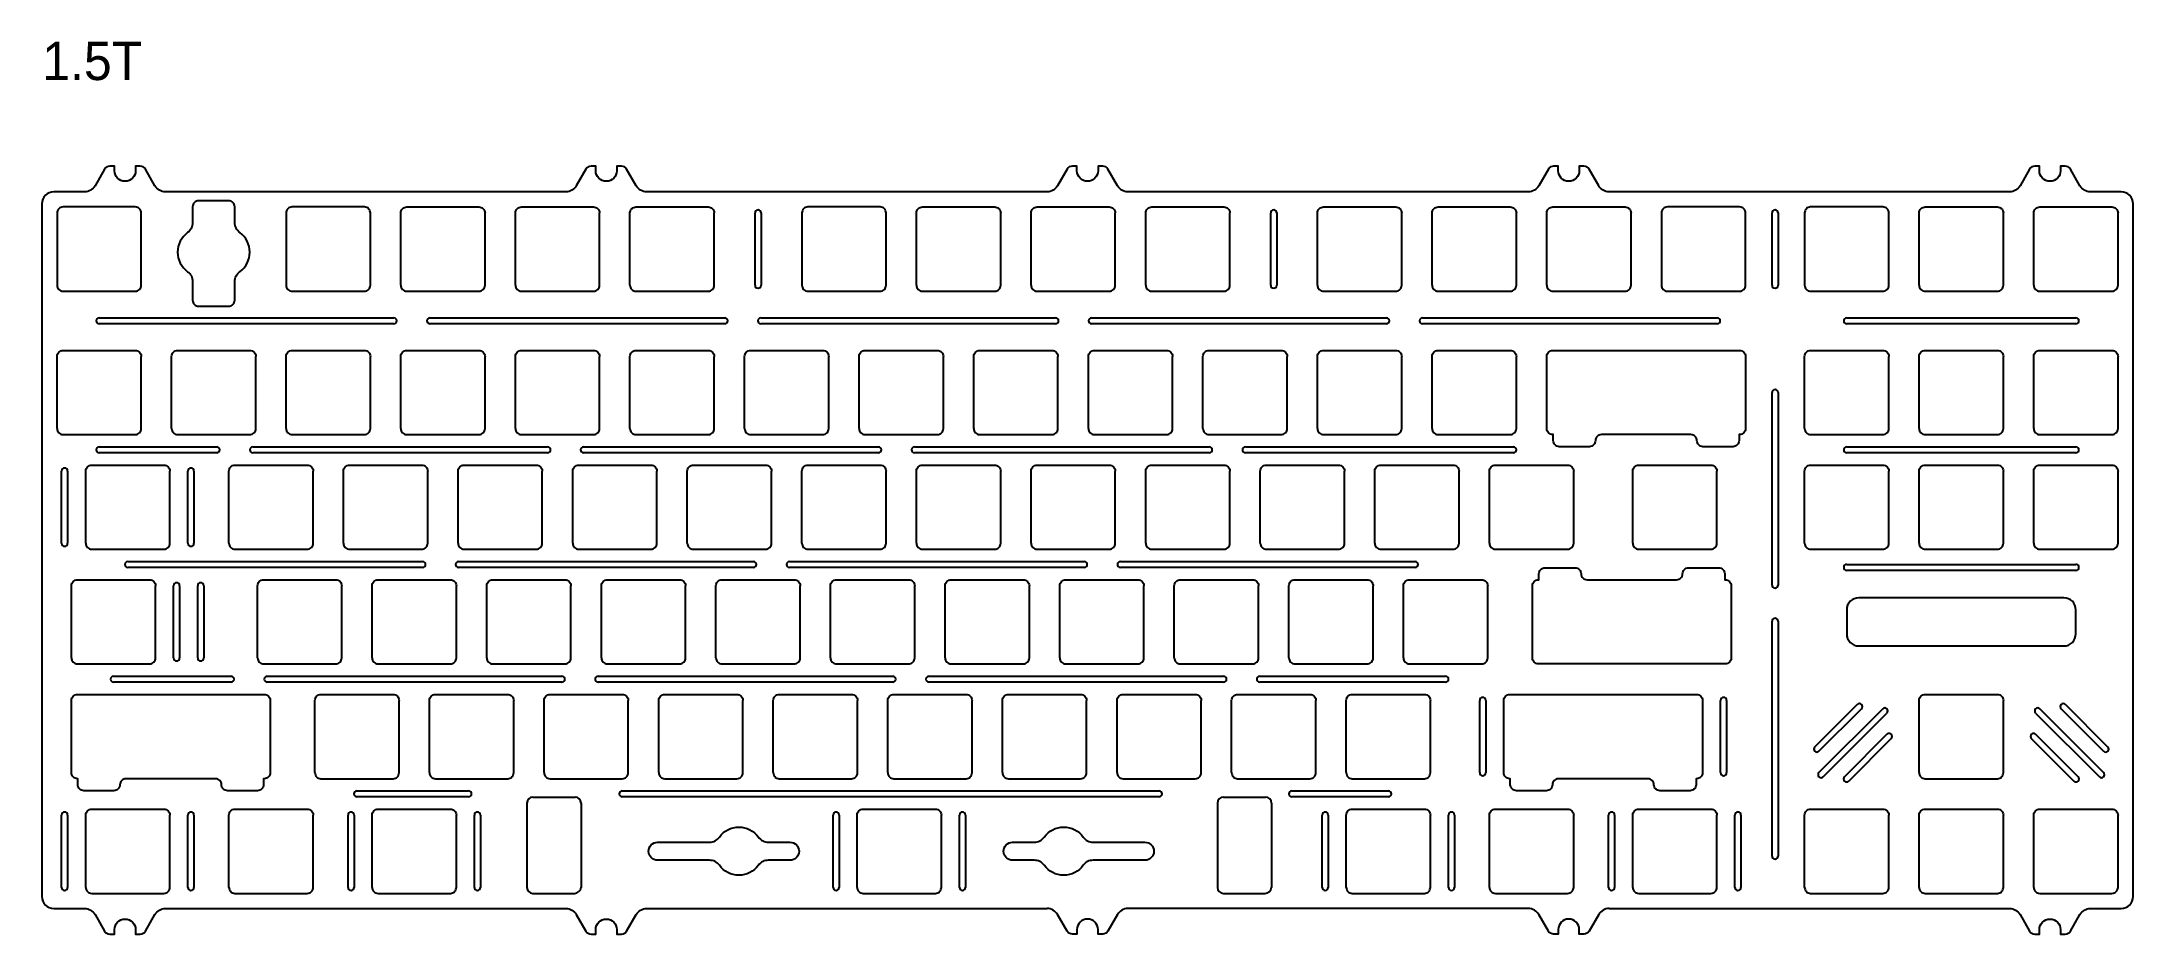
# Model space of a CAD drawing. Header units: millimetres. Extents: x 2797 to 3145, y 1451 to 1600.
import ezdxf

# ---------------------------------------------------------------- set-up
doc = ezdxf.new("R2010")
doc.units = ezdxf.units.MM
doc.layers.add('외형선(ISO)', color=7, linetype='Continuous', lineweight=50)
doc.styles.add('H', font='Dotum.ttf')

msp = doc.modelspace()

# ---------------------------------------------------------------- linework, layer by layer
at = {"color": 254, "linetype": 'Continuous', "true_color": 0xcecce6}
for p, q in [((2915.72, 1559.17), (2915.72, 1571.17)), ((2916.72, 1571.17), (2916.72, 1559.17)), ((3001.45, 1559.17), (3001.45, 1571.17)), ((3002.45, 1571.17), (3002.45, 1559.17)), ((3084.79, 1559.17), (3084.79, 1571.17)), ((3085.79, 1571.17), (3085.79, 1559.17)), ((2806.68, 1553.76), (2855.68, 1553.76)), ((2855.68, 1552.76), (2806.68, 1552.76)), ((2861.68, 1553.76), (2910.68, 1553.76)), ((2910.68, 1552.76), (2861.68, 1552.76)), ((2916.68, 1553.76), (2965.68, 1553.76)), ((2965.68, 1552.76), (2916.68, 1552.76)), ((2971.68, 1553.76), (3020.68, 1553.76)), ((3020.68, 1552.76), (2971.68, 1552.76)), ((3026.68, 1553.76), (3075.68, 1553.76)), ((3075.68, 1552.76), (3026.68, 1552.76)), ((3097.2, 1553.76), (3135.3, 1553.76)), ((3135.3, 1552.76), (3097.2, 1552.76)), ((3084.79, 1509.35), (3084.79, 1541.35)), ((3085.79, 1541.35), (3085.79, 1509.35)), ((2806.68, 1532.33), (2826.23, 1532.33)), ((2826.23, 1531.33), (2806.68, 1531.33)), ((2832.23, 1532.33), (2881.23, 1532.33)), ((2881.23, 1531.33), (2832.23, 1531.33)), ((2887.23, 1532.33), (2936.23, 1532.33)), ((2936.23, 1531.33), (2887.23, 1531.33)), ((2942.23, 1532.33), (2991.23, 1532.33)), ((2991.23, 1531.33), (2942.23, 1531.33)), ((2997.23, 1532.33), (3041.78, 1532.33)), ((3041.78, 1531.33), (2997.23, 1531.33)), ((3097.2, 1532.33), (3135.3, 1532.33)), ((3135.3, 1531.33), (3097.2, 1531.33)), ((2800.45, 1516.3), (2800.45, 1528.3)), ((2801.45, 1528.3), (2801.45, 1516.3)), ((2821.45, 1516.3), (2821.45, 1528.3)), ((2822.45, 1528.3), (2822.45, 1516.3)), ((2811.45, 1513.28), (2860.45, 1513.28)), ((2866.45, 1513.28), (2915.45, 1513.28)), ((2921.45, 1513.28), (2970.45, 1513.28)), ((2976.45, 1513.28), (3025.45, 1513.28)), ((3097.2, 1512.8), (3135.3, 1512.8)), ((2860.45, 1512.28), (2811.45, 1512.28)), ((2819.07, 1497.25), (2819.07, 1509.25)), ((2820.07, 1509.25), (2820.07, 1497.25)), ((2823.07, 1497.25), (2823.07, 1509.25)), ((2824.07, 1509.25), (2824.07, 1497.25)), ((2915.45, 1512.28), (2866.45, 1512.28)), ((2970.45, 1512.28), (2921.45, 1512.28)), ((3025.45, 1512.28), (2976.45, 1512.28)), ((3135.3, 1511.8), (3097.2, 1511.8)), ((3084.79, 1464.35), (3084.79, 1503.35)), ((3085.79, 1503.35), (3085.79, 1464.35)), ((2809.07, 1494.23), (2828.62, 1494.23)), ((2828.62, 1493.23), (2809.07, 1493.23)), ((2834.62, 1494.23), (2883.62, 1494.23)), ((2883.62, 1493.23), (2834.62, 1493.23)), ((2889.62, 1494.23), (2938.62, 1494.23)), ((2938.62, 1493.23), (2889.62, 1493.23)), ((2944.62, 1494.23), (2993.62, 1494.23)), ((2993.62, 1493.23), (2944.62, 1493.23)), ((2999.62, 1494.23), (3030.52, 1494.23)), ((3030.52, 1493.23), (2999.62, 1493.23)), ((3036.19, 1478.2), (3036.19, 1490.2)), ((3037.19, 1490.2), (3037.19, 1478.2)), ((3076.24, 1478.2), (3076.24, 1490.2)), ((3077.24, 1490.2), (3077.24, 1478.2)), ((2849.55, 1475.18), (2868.1, 1475.18)), ((2868.1, 1474.18), (2849.55, 1474.18)), ((2893.65, 1475.18), (2982.9, 1475.18)), ((2982.9, 1474.18), (2893.65, 1474.18)), ((3004.95, 1475.18), (3021, 1475.18)), ((3021, 1474.18), (3004.95, 1474.18)), ((2800.45, 1459.15), (2800.45, 1471.15)), ((2801.45, 1471.15), (2801.45, 1459.15)), ((2821.45, 1459.15), (2821.45, 1471.15)), ((2822.45, 1471.15), (2822.45, 1459.15)), ((2848.07, 1459.15), (2848.07, 1471.15)), ((2849.07, 1471.15), (2849.07, 1459.15)), ((2869.07, 1459.15), (2869.07, 1471.15)), ((2870.07, 1471.15), (2870.07, 1459.15)), ((2928.7, 1459.15), (2928.7, 1471.15)), ((2929.7, 1471.15), (2929.7, 1459.15)), ((2949.7, 1459.15), (2949.7, 1471.15)), ((2950.7, 1471.15), (2950.7, 1459.15)), ((3010, 1459.15), (3010, 1471.15)), ((3011, 1471.15), (3011, 1459.15)), ((3031, 1459.15), (3031, 1471.15)), ((3032, 1471.15), (3032, 1459.15)), ((3057.62, 1459.15), (3057.62, 1471.15)), ((3058.62, 1471.15), (3058.62, 1459.15)), ((3078.62, 1459.15), (3078.62, 1471.15)), ((3079.62, 1471.15), (3079.62, 1459.15))]:
    msp.add_line(p, q, dxfattribs=at)
at = {"color": 254, "true_color": 0xcecce6}
for p, q in [((3098.94, 1489.53), (3091.87, 1482.46)), ((3103.19, 1488.82), (3092.58, 1478.21)), ((3092.58, 1481.75), (3099.65, 1488.82)), ((3093.29, 1477.51), (3103.89, 1488.11)), ((3128.6, 1488.11), (3139.21, 1477.51)), ((3139.91, 1478.21), (3129.31, 1488.82)), ((3132.84, 1488.82), (3139.91, 1481.75)), ((3140.62, 1482.46), (3133.55, 1489.53)), ((3103.89, 1484.58), (3096.82, 1477.51)), ((3135.67, 1477.51), (3128.6, 1484.58)), ((3097.53, 1476.8), (3104.6, 1483.87)), ((3127.89, 1483.87), (3134.96, 1476.8)), ((2878.8, 1474.15), (2885.8, 1474.15)), ((2993.59, 1474.15), (3000.59, 1474.15)), ((2877.8, 1473.15), (2877.8, 1459.15)), ((2886.8, 1473.15), (2886.8, 1459.15)), ((2992.59, 1473.15), (2992.59, 1459.15)), ((3001.59, 1473.15), (3001.59, 1459.15)), ((2878.8, 1458.15), (2885.69, 1458.15)), ((2993.59, 1458.15), (3000.47, 1458.15))]:
    msp.add_line(p, q, dxfattribs=at)
at = {"color": 254, "lineweight": -3, "true_color": 0xcecce6}
for points in [[(3057.7, 1455.63), (3124.28, 1455.63, -0.267949), (3126.01, 1454.63), (3127.6, 1451.88, 0.267949), (3128.47, 1451.38), (3129.24, 1451.38), (3129.24, 1452.13, -1), (3132.74, 1452.13), (3132.74, 1451.38), (3133.52, 1451.38, 0.267949), (3134.38, 1451.88), (3135.97, 1454.63, -0.267949), (3137.7, 1455.63), (3142.82, 1455.63, 0.414214), (3144.82, 1457.63), (3144.82, 1572.69, 0.414214), (3142.82, 1574.69), (3137.7, 1574.69, -0.267949), (3135.97, 1575.69), (3134.38, 1578.45, 0.267949), (3133.52, 1578.95), (3132.74, 1578.95), (3132.74, 1578.19, -1), (3129.24, 1578.19), (3129.24, 1578.95), (3128.47, 1578.95, 0.267949), (3127.6, 1578.45), (3126.01, 1575.69, -0.267949), (3124.28, 1574.69), (3057.7, 1574.69, -0.267949), (3055.97, 1575.69), (3054.38, 1578.45, 0.267949), (3053.52, 1578.95), (3052.74, 1578.95), (3052.74, 1578.19, -1), (3049.24, 1578.19), (3049.24, 1578.95), (3048.47, 1578.95, 0.267949), (3047.6, 1578.45), (3046.01, 1575.69, -0.267949), (3044.28, 1574.69), (2977.7, 1574.69, -0.267949), (2975.97, 1575.69), (2974.38, 1578.45, 0.267949), (2973.52, 1578.95), (2972.74, 1578.95), (2972.74, 1578.19, -1), (2969.24, 1578.19), (2969.24, 1578.95), (2968.47, 1578.95, 0.267949), (2967.6, 1578.45), (2966.01, 1575.69, -0.267949), (2964.28, 1574.69), (2897.7, 1574.69, -0.267949), (2895.97, 1575.69), (2894.38, 1578.45, 0.267949), (2893.52, 1578.95), (2892.74, 1578.95), (2892.74, 1578.19, -1), (2889.24, 1578.19), (2889.24, 1578.95), (2888.47, 1578.95, 0.267949), (2887.6, 1578.45), (2886.01, 1575.69, -0.267949), (2884.28, 1574.69), (2817.7, 1574.69, -0.267949), (2815.97, 1575.69), (2814.38, 1578.45, 0.267949), (2813.52, 1578.95), (2812.74, 1578.95), (2812.74, 1578.19, -1), (2809.24, 1578.19), (2809.24, 1578.95), (2808.47, 1578.95, 0.267949), (2807.6, 1578.45), (2806.01, 1575.69, -0.267949), (2804.28, 1574.69), (2799.16, 1574.69, 0.414214), (2797.16, 1572.69), (2797.16, 1457.63, 0.414214), (2799.16, 1455.63), (2804.28, 1455.63, -0.267949), (2806.01, 1454.63), (2807.6, 1451.88, 0.267949), (2808.47, 1451.38), (2809.24, 1451.38), (2809.24, 1452.13, -1), (2812.74, 1452.13), (2812.74, 1451.38), (2813.52, 1451.38, 0.267949), (2814.38, 1451.88), (2815.97, 1454.63, -0.267949), (2817.7, 1455.63), (2884.28, 1455.63, -0.267949), (2886.01, 1454.63), (2887.6, 1451.88, 0.267949), (2888.47, 1451.38), (2889.24, 1451.38), (2889.24, 1452.13, -1), (2892.74, 1452.13), (2892.74, 1451.38), (2893.52, 1451.38, 0.267949), (2894.38, 1451.88), (2895.97, 1454.63, -0.267949), (2897.7, 1455.63), (2964.28, 1455.63)], [(2813.68, 1571.17, 0.414214), (2812.68, 1572.17), (2800.68, 1572.17, 0.414214), (2799.68, 1571.17), (2799.68, 1559.17)], [(2851.78, 1571.17, 0.414214), (2850.78, 1572.17), (2838.78, 1572.17, 0.414214), (2837.78, 1571.17), (2837.78, 1559.17)], [(2856.83, 1559.17), (2856.83, 1571.17, -0.414214), (2857.83, 1572.17), (2869.83, 1572.17, -0.414214), (2870.83, 1571.17)], [(2875.88, 1559.17), (2875.88, 1571.17, -0.414214), (2876.88, 1572.17), (2888.88, 1572.17, -0.414214), (2889.88, 1571.17)], [(2894.93, 1559.17), (2894.93, 1571.17, -0.414214), (2895.93, 1572.17), (2907.93, 1572.17, -0.414214), (2908.93, 1571.17)], [(2937.51, 1571.17, 0.414214), (2936.51, 1572.17), (2924.51, 1572.17, 0.414214), (2923.51, 1571.17), (2923.51, 1559.17)], [(2942.56, 1559.17), (2942.56, 1571.17, -0.414214), (2943.56, 1572.17), (2955.56, 1572.17, -0.414214), (2956.56, 1571.17)], [(2961.61, 1559.17), (2961.61, 1571.17, -0.414214), (2962.61, 1572.17), (2974.61, 1572.17, -0.414214), (2975.61, 1571.17)], [(2980.66, 1559.17), (2980.66, 1571.17, -0.414214), (2981.66, 1572.17), (2993.66, 1572.17, -0.414214), (2994.66, 1571.17)], [(3009.23, 1559.17), (3009.23, 1571.17, -0.414214), (3010.23, 1572.17), (3022.23, 1572.17, -0.414214), (3023.23, 1571.17)], [(3028.28, 1559.17), (3028.28, 1571.17, -0.414214), (3029.28, 1572.17), (3041.28, 1572.17, -0.414214), (3042.28, 1571.17)], [(3047.35, 1559.17), (3047.35, 1571.17, -0.414214), (3048.35, 1572.17), (3060.35, 1572.17, -0.414214), (3061.35, 1571.17)], [(3080.39, 1571.17, 0.414214), (3079.39, 1572.17), (3067.39, 1572.17, 0.414214), (3066.39, 1571.17), (3066.39, 1559.17)], [(3104.2, 1571.17, 0.414214), (3103.2, 1572.17), (3091.2, 1572.17, 0.414214), (3090.2, 1571.17), (3090.2, 1559.17)], [(3109.25, 1559.17), (3109.25, 1571.17, -0.414214), (3110.25, 1572.17), (3122.25, 1572.17, -0.414214), (3123.25, 1571.17)], [(3128.3, 1559.17), (3128.3, 1571.17, -0.414214), (3129.3, 1572.17), (3141.3, 1572.17, -0.414214), (3142.3, 1571.17)], [(2799.68, 1559.17, 0.414214), (2800.68, 1558.17), (2812.68, 1558.17, 0.414214), (2813.68, 1559.17), (2813.68, 1571.17)], [(2837.78, 1559.17, 0.414214), (2838.78, 1558.17), (2850.78, 1558.17, 0.414214), (2851.78, 1559.17), (2851.78, 1571.17)], [(2856.83, 1559.17, 0.414214), (2857.83, 1558.17), (2869.83, 1558.17, 0.414214), (2870.83, 1559.17), (2870.83, 1571.17)], [(2875.88, 1559.17, 0.414214), (2876.88, 1558.17), (2888.88, 1558.17, 0.414214), (2889.88, 1559.17), (2889.88, 1571.17)], [(2894.93, 1559.17, 0.414214), (2895.93, 1558.17), (2907.93, 1558.17, 0.414214), (2908.93, 1559.17), (2908.93, 1571.17)], [(2923.51, 1559.17, 0.414214), (2924.51, 1558.17), (2936.51, 1558.17, 0.414214), (2937.51, 1559.17), (2937.51, 1571.17)], [(2942.56, 1559.17, 0.414214), (2943.56, 1558.17), (2955.56, 1558.17, 0.414214), (2956.56, 1559.17), (2956.56, 1571.17)], [(2961.61, 1559.17, 0.414214), (2962.61, 1558.17), (2974.61, 1558.17, 0.414214), (2975.61, 1559.17), (2975.61, 1571.17)], [(2980.66, 1559.17, 0.414214), (2981.66, 1558.17), (2993.66, 1558.17, 0.414214), (2994.66, 1559.17), (2994.66, 1571.17)], [(3009.23, 1559.17, 0.414214), (3010.23, 1558.17), (3022.23, 1558.17, 0.414214), (3023.23, 1559.17), (3023.23, 1571.17)], [(3028.28, 1559.17, 0.414214), (3029.28, 1558.17), (3041.28, 1558.17, 0.414214), (3042.28, 1559.17), (3042.28, 1571.17)], [(3047.35, 1559.17, 0.414214), (3048.35, 1558.17), (3060.35, 1558.17, 0.414214), (3061.35, 1559.17), (3061.35, 1571.17)], [(3066.39, 1559.17, 0.414214), (3067.39, 1558.17), (3079.39, 1558.17, 0.414214), (3080.39, 1559.17), (3080.39, 1571.17)], [(3090.2, 1559.17, 0.414214), (3091.2, 1558.17), (3103.2, 1558.17, 0.414214), (3104.2, 1559.17), (3104.2, 1571.17)], [(3109.25, 1559.17, 0.414214), (3110.25, 1558.17), (3122.25, 1558.17, 0.414214), (3123.25, 1559.17), (3123.25, 1571.17)], [(3128.3, 1559.17, 0.414214), (3129.3, 1558.17), (3141.3, 1558.17, 0.414214), (3142.3, 1559.17), (3142.3, 1571.17)], [(2799.68, 1535.35), (2799.68, 1547.35, -0.414214), (2800.68, 1548.35), (2812.68, 1548.35, -0.414214), (2813.68, 1547.35)], [(2799.68, 1535.35, 0.414214), (2800.68, 1534.35), (2812.68, 1534.35, 0.414214), (2813.68, 1535.35), (2813.68, 1547.35)], [(2818.73, 1535.35), (2818.73, 1547.35, -0.414214), (2819.73, 1548.35), (2831.73, 1548.35, -0.414214), (2832.73, 1547.35)], [(2818.73, 1535.35, 0.414214), (2819.73, 1534.35), (2831.73, 1534.35, 0.414214), (2832.73, 1535.35), (2832.73, 1547.35)], [(2837.78, 1535.35), (2837.78, 1547.35, -0.414214), (2838.78, 1548.35), (2850.78, 1548.35, -0.414214), (2851.78, 1547.35)], [(2837.78, 1535.35, 0.414214), (2838.78, 1534.35), (2850.78, 1534.35, 0.414214), (2851.78, 1535.35), (2851.78, 1547.35)], [(2856.83, 1535.35), (2856.83, 1547.35, -0.414214), (2857.83, 1548.35), (2869.83, 1548.35, -0.414214), (2870.83, 1547.35)], [(2856.83, 1535.35, 0.414214), (2857.83, 1534.35), (2869.83, 1534.35, 0.414214), (2870.83, 1535.35), (2870.83, 1547.35)], [(2875.88, 1535.35), (2875.88, 1547.35, -0.414214), (2876.88, 1548.35), (2888.88, 1548.35, -0.414214), (2889.88, 1547.35)], [(2875.88, 1535.35, 0.414214), (2876.88, 1534.35), (2888.88, 1534.35, 0.414214), (2889.88, 1535.35), (2889.88, 1547.35)], [(2894.93, 1535.35), (2894.93, 1547.35, -0.414214), (2895.93, 1548.35), (2907.93, 1548.35, -0.414214), (2908.93, 1547.35)], [(2894.93, 1535.35, 0.414214), (2895.93, 1534.35), (2907.93, 1534.35, 0.414214), (2908.93, 1535.35), (2908.93, 1547.35)], [(2913.98, 1535.35), (2913.98, 1547.35, -0.414214), (2914.98, 1548.35), (2926.98, 1548.35, -0.414214), (2927.98, 1547.35)], [(2913.98, 1535.35, 0.414214), (2914.98, 1534.35), (2926.98, 1534.35, 0.414214), (2927.98, 1535.35), (2927.98, 1547.35)], [(2933.03, 1535.35), (2933.03, 1547.35, -0.414214), (2934.03, 1548.35), (2946.03, 1548.35, -0.414214), (2947.03, 1547.35)], [(2933.03, 1535.35, 0.414214), (2934.03, 1534.35), (2946.03, 1534.35, 0.414214), (2947.03, 1535.35), (2947.03, 1547.35)], [(2952.08, 1535.35), (2952.08, 1547.35, -0.414214), (2953.08, 1548.35), (2965.08, 1548.35, -0.414214), (2966.08, 1547.35)], [(2952.08, 1535.35, 0.414214), (2953.08, 1534.35), (2965.08, 1534.35, 0.414214), (2966.08, 1535.35), (2966.08, 1547.35)], [(2971.13, 1535.35), (2971.13, 1547.35, -0.414214), (2972.13, 1548.35), (2984.13, 1548.35, -0.414214), (2985.13, 1547.35)], [(2971.13, 1535.35, 0.414214), (2972.13, 1534.35), (2984.13, 1534.35, 0.414214), (2985.13, 1535.35), (2985.13, 1547.35)], [(2990.18, 1535.35), (2990.18, 1547.35, -0.414214), (2991.18, 1548.35), (3003.18, 1548.35, -0.414214), (3004.18, 1547.35)], [(2990.18, 1535.35, 0.414214), (2991.18, 1534.35), (3003.18, 1534.35, 0.414214), (3004.18, 1535.35), (3004.18, 1547.35)], [(3009.23, 1535.35), (3009.23, 1547.35, -0.414214), (3010.23, 1548.35), (3022.23, 1548.35, -0.414214), (3023.23, 1547.35)], [(3009.23, 1535.35, 0.414214), (3010.23, 1534.35), (3022.23, 1534.35, 0.414214), (3023.23, 1535.35), (3023.23, 1547.35)], [(3028.28, 1535.35), (3028.28, 1547.35, -0.414214), (3029.28, 1548.35), (3041.28, 1548.35, -0.414214), (3042.28, 1547.35)], [(3028.28, 1535.35, 0.414214), (3029.28, 1534.35), (3041.28, 1534.35, 0.414214), (3042.28, 1535.35), (3042.28, 1547.35)], [(3090.2, 1535.35), (3090.2, 1547.35, -0.414214), (3091.2, 1548.35), (3103.2, 1548.35, -0.414214), (3104.2, 1547.35)], [(3090.2, 1535.35, 0.414214), (3091.2, 1534.35), (3103.2, 1534.35, 0.414214), (3104.2, 1535.35), (3104.2, 1547.35)], [(3109.25, 1535.35), (3109.25, 1547.35, -0.414214), (3110.25, 1548.35), (3122.25, 1548.35, -0.414214), (3123.25, 1547.35)], [(3109.25, 1535.35, 0.414214), (3110.25, 1534.35), (3122.25, 1534.35, 0.414214), (3123.25, 1535.35), (3123.25, 1547.35)], [(3128.3, 1535.35), (3128.3, 1547.35, -0.414214), (3129.3, 1548.35), (3141.3, 1548.35, -0.414214), (3142.3, 1547.35)], [(3128.3, 1535.35, 0.414214), (3129.3, 1534.35), (3141.3, 1534.35, 0.414214), (3142.3, 1535.35), (3142.3, 1547.35)], [(2804.45, 1516.3), (2804.45, 1528.3, -0.414214), (2805.45, 1529.3), (2817.45, 1529.3, -0.414214), (2818.45, 1528.3)], [(2804.45, 1516.3, 0.414214), (2805.45, 1515.3), (2817.45, 1515.3, 0.414214), (2818.45, 1516.3), (2818.45, 1528.3)], [(2828.26, 1516.3), (2828.26, 1528.3, -0.414214), (2829.26, 1529.3), (2841.26, 1529.3, -0.414214), (2842.26, 1528.3)], [(2828.26, 1516.3, 0.414214), (2829.26, 1515.3), (2841.26, 1515.3, 0.414214), (2842.26, 1516.3), (2842.26, 1528.3)], [(2847.31, 1516.3), (2847.31, 1528.3, -0.414214), (2848.31, 1529.3), (2860.31, 1529.3, -0.414214), (2861.31, 1528.3)], [(2847.31, 1516.3, 0.414214), (2848.31, 1515.3), (2860.31, 1515.3, 0.414214), (2861.31, 1516.3), (2861.31, 1528.3)], [(2866.36, 1516.3), (2866.36, 1528.3, -0.414214), (2867.36, 1529.3), (2879.36, 1529.3, -0.414214), (2880.36, 1528.3)], [(2866.36, 1516.3, 0.414214), (2867.36, 1515.3), (2879.36, 1515.3, 0.414214), (2880.36, 1516.3), (2880.36, 1528.3)], [(2885.41, 1516.3), (2885.41, 1528.3, -0.414214), (2886.41, 1529.3), (2898.41, 1529.3, -0.414214), (2899.41, 1528.3)], [(2885.41, 1516.3, 0.414214), (2886.41, 1515.3), (2898.41, 1515.3, 0.414214), (2899.41, 1516.3), (2899.41, 1528.3)], [(2904.46, 1516.3), (2904.46, 1528.3, -0.414214), (2905.46, 1529.3), (2917.46, 1529.3, -0.414214), (2918.46, 1528.3)], [(2904.46, 1516.3, 0.414214), (2905.46, 1515.3), (2917.46, 1515.3, 0.414214), (2918.46, 1516.3), (2918.46, 1528.3)], [(2923.51, 1516.3), (2923.51, 1528.3, -0.414214), (2924.51, 1529.3), (2936.51, 1529.3, -0.414214), (2937.51, 1528.3)], [(2923.51, 1516.3, 0.414214), (2924.51, 1515.3), (2936.51, 1515.3, 0.414214), (2937.51, 1516.3), (2937.51, 1528.3)], [(2942.56, 1516.3), (2942.56, 1528.3, -0.414214), (2943.56, 1529.3), (2955.56, 1529.3, -0.414214), (2956.56, 1528.3)], [(2942.56, 1516.3, 0.414214), (2943.56, 1515.3), (2955.56, 1515.3, 0.414214), (2956.56, 1516.3), (2956.56, 1528.3)], [(2961.61, 1516.3), (2961.61, 1528.3, -0.414214), (2962.61, 1529.3), (2974.61, 1529.3, -0.414214), (2975.61, 1528.3)], [(2961.61, 1516.3, 0.414214), (2962.61, 1515.3), (2974.61, 1515.3, 0.414214), (2975.61, 1516.3), (2975.61, 1528.3)], [(2980.66, 1516.3), (2980.66, 1528.3, -0.414214), (2981.66, 1529.3), (2993.66, 1529.3, -0.414214), (2994.66, 1528.3)], [(2980.66, 1516.3, 0.414214), (2981.66, 1515.3), (2993.66, 1515.3, 0.414214), (2994.66, 1516.3), (2994.66, 1528.3)], [(2999.71, 1516.3), (2999.71, 1528.3, -0.414214), (3000.71, 1529.3), (3012.71, 1529.3, -0.414214), (3013.71, 1528.3)], [(2999.71, 1516.3, 0.414214), (3000.71, 1515.3), (3012.71, 1515.3, 0.414214), (3013.71, 1516.3), (3013.71, 1528.3)], [(3018.76, 1516.3), (3018.76, 1528.3, -0.414214), (3019.76, 1529.3), (3031.76, 1529.3, -0.414214), (3032.76, 1528.3)], [(3018.76, 1516.3, 0.414214), (3019.76, 1515.3), (3031.76, 1515.3, 0.414214), (3032.76, 1516.3), (3032.76, 1528.3)], [(3037.81, 1516.3), (3037.81, 1528.3, -0.414214), (3038.81, 1529.3), (3050.81, 1529.3, -0.414214), (3051.81, 1528.3)], [(3037.81, 1516.3, 0.414214), (3038.81, 1515.3), (3050.81, 1515.3, 0.414214), (3051.81, 1516.3), (3051.81, 1528.3)], [(3061.62, 1516.3), (3061.62, 1528.3, -0.414214), (3062.62, 1529.3), (3074.62, 1529.3, -0.414214), (3075.62, 1528.3)], [(3061.62, 1516.3, 0.414214), (3062.62, 1515.3), (3074.62, 1515.3, 0.414214), (3075.62, 1516.3), (3075.62, 1528.3)], [(3090.2, 1516.3), (3090.2, 1528.3, -0.414214), (3091.2, 1529.3), (3103.2, 1529.3, -0.414214), (3104.2, 1528.3)], [(3090.2, 1516.3, 0.414214), (3091.2, 1515.3), (3103.2, 1515.3, 0.414214), (3104.2, 1516.3), (3104.2, 1528.3)], [(3109.25, 1516.3), (3109.25, 1528.3, -0.414214), (3110.25, 1529.3), (3122.25, 1529.3, -0.414214), (3123.25, 1528.3)], [(3109.25, 1516.3, 0.414214), (3110.25, 1515.3), (3122.25, 1515.3, 0.414214), (3123.25, 1516.3), (3123.25, 1528.3)], [(3128.3, 1516.3), (3128.3, 1528.3, -0.414214), (3129.3, 1529.3), (3141.3, 1529.3, -0.414214), (3142.3, 1528.3)], [(3128.3, 1516.3, 0.414214), (3129.3, 1515.3), (3141.3, 1515.3, 0.414214), (3142.3, 1516.3), (3142.3, 1528.3)], [(2802.07, 1497.25), (2802.07, 1509.25, -0.414214), (2803.07, 1510.25), (2815.07, 1510.25, -0.414214), (2816.07, 1509.25)], [(2802.07, 1497.25, 0.414214), (2803.07, 1496.25), (2815.07, 1496.25, 0.414214), (2816.07, 1497.25), (2816.07, 1509.25)], [(2833.02, 1497.25), (2833.02, 1509.25, -0.414214), (2834.02, 1510.25), (2846.02, 1510.25, -0.414214), (2847.02, 1509.25)], [(2833.02, 1497.25, 0.414214), (2834.02, 1496.25), (2846.02, 1496.25, 0.414214), (2847.02, 1497.25), (2847.02, 1509.25)], [(2852.07, 1497.25), (2852.07, 1509.25, -0.414214), (2853.07, 1510.25), (2865.07, 1510.25, -0.414214), (2866.07, 1509.25)], [(2852.07, 1497.25, 0.414214), (2853.07, 1496.25), (2865.07, 1496.25, 0.414214), (2866.07, 1497.25), (2866.07, 1509.25)], [(2871.12, 1497.25), (2871.12, 1509.25, -0.414214), (2872.12, 1510.25), (2884.12, 1510.25, -0.414214), (2885.12, 1509.25)], [(2871.12, 1497.25, 0.414214), (2872.12, 1496.25), (2884.12, 1496.25, 0.414214), (2885.12, 1497.25), (2885.12, 1509.25)], [(2890.17, 1497.25), (2890.17, 1509.25, -0.414214), (2891.17, 1510.25), (2903.17, 1510.25, -0.414214), (2904.17, 1509.25)], [(2890.17, 1497.25, 0.414214), (2891.17, 1496.25), (2903.17, 1496.25, 0.414214), (2904.17, 1497.25), (2904.17, 1509.25)], [(2909.22, 1497.25), (2909.22, 1509.25, -0.414214), (2910.22, 1510.25), (2922.22, 1510.25, -0.414214), (2923.22, 1509.25)], [(2909.22, 1497.25, 0.414214), (2910.22, 1496.25), (2922.22, 1496.25, 0.414214), (2923.22, 1497.25), (2923.22, 1509.25)], [(2928.27, 1497.25), (2928.27, 1509.25, -0.414214), (2929.27, 1510.25), (2941.27, 1510.25, -0.414214), (2942.27, 1509.25)], [(2928.27, 1497.25, 0.414214), (2929.27, 1496.25), (2941.27, 1496.25, 0.414214), (2942.27, 1497.25), (2942.27, 1509.25)], [(2947.32, 1497.25), (2947.32, 1509.25, -0.414214), (2948.32, 1510.25), (2960.32, 1510.25, -0.414214), (2961.32, 1509.25)], [(2947.32, 1497.25, 0.414214), (2948.32, 1496.25), (2960.32, 1496.25, 0.414214), (2961.32, 1497.25), (2961.32, 1509.25)], [(2966.37, 1497.25), (2966.37, 1509.25, -0.414214), (2967.37, 1510.25), (2979.37, 1510.25, -0.414214), (2980.37, 1509.25)], [(2966.37, 1497.25, 0.414214), (2967.37, 1496.25), (2979.37, 1496.25, 0.414214), (2980.37, 1497.25), (2980.37, 1509.25)], [(2985.42, 1497.25), (2985.42, 1509.25, -0.414214), (2986.42, 1510.25), (2998.42, 1510.25, -0.414214), (2999.42, 1509.25)], [(2985.42, 1497.25, 0.414214), (2986.42, 1496.25), (2998.42, 1496.25, 0.414214), (2999.42, 1497.25), (2999.42, 1509.25)], [(3004.47, 1497.25), (3004.47, 1509.25, -0.414214), (3005.47, 1510.25), (3017.47, 1510.25, -0.414214), (3018.47, 1509.25)], [(3004.47, 1497.25, 0.414214), (3005.47, 1496.25), (3017.47, 1496.25, 0.414214), (3018.47, 1497.25), (3018.47, 1509.25)], [(3023.52, 1497.25), (3023.52, 1509.25, -0.414214), (3024.52, 1510.25), (3036.52, 1510.25, -0.414214), (3037.52, 1509.25)], [(3023.52, 1497.25, 0.414214), (3024.52, 1496.25), (3036.52, 1496.25, 0.414214), (3037.52, 1497.25), (3037.52, 1509.25)], [(2842.55, 1478.2), (2842.55, 1490.2, -0.414214), (2843.55, 1491.2), (2855.55, 1491.2, -0.414214), (2856.55, 1490.2)], [(2842.55, 1478.2, 0.414214), (2843.55, 1477.2), (2855.55, 1477.2, 0.414214), (2856.55, 1478.2), (2856.55, 1490.2)], [(2861.6, 1478.2), (2861.6, 1490.2, -0.414214), (2862.6, 1491.2), (2874.6, 1491.2, -0.414214), (2875.6, 1490.2)], [(2861.6, 1478.2, 0.414214), (2862.6, 1477.2), (2874.6, 1477.2, 0.414214), (2875.6, 1478.2), (2875.6, 1490.2)], [(2880.65, 1478.2), (2880.65, 1490.2, -0.414214), (2881.65, 1491.2), (2893.65, 1491.2, -0.414214), (2894.65, 1490.2)], [(2880.65, 1478.2, 0.414214), (2881.65, 1477.2), (2893.65, 1477.2, 0.414214), (2894.65, 1478.2), (2894.65, 1490.2)], [(2899.7, 1478.2), (2899.7, 1490.2, -0.414214), (2900.7, 1491.2), (2912.7, 1491.2, -0.414214), (2913.7, 1490.2)], [(2899.7, 1478.2, 0.414214), (2900.7, 1477.2), (2912.7, 1477.2, 0.414214), (2913.7, 1478.2), (2913.7, 1490.2)], [(2918.75, 1478.2), (2918.75, 1490.2, -0.414214), (2919.75, 1491.2), (2931.75, 1491.2, -0.414214), (2932.75, 1490.2)], [(2918.75, 1478.2, 0.414214), (2919.75, 1477.2), (2931.75, 1477.2, 0.414214), (2932.75, 1478.2), (2932.75, 1490.2)], [(2937.8, 1478.2), (2937.8, 1490.2, -0.414214), (2938.8, 1491.2), (2950.8, 1491.2, -0.414214), (2951.8, 1490.2)], [(2937.8, 1478.2, 0.414214), (2938.8, 1477.2), (2950.8, 1477.2, 0.414214), (2951.8, 1478.2), (2951.8, 1490.2)], [(2956.85, 1478.2), (2956.85, 1490.2, -0.414214), (2957.85, 1491.2), (2969.85, 1491.2, -0.414214), (2970.85, 1490.2)], [(2956.85, 1478.2, 0.414214), (2957.85, 1477.2), (2969.85, 1477.2, 0.414214), (2970.85, 1478.2), (2970.85, 1490.2)], [(2975.9, 1478.2), (2975.9, 1490.2, -0.414214), (2976.9, 1491.2), (2988.9, 1491.2, -0.414214), (2989.9, 1490.2)], [(2975.9, 1478.2, 0.414214), (2976.9, 1477.2), (2988.9, 1477.2, 0.414214), (2989.9, 1478.2), (2989.9, 1490.2)], [(2994.95, 1478.2), (2994.95, 1490.2, -0.414214), (2995.95, 1491.2), (3007.95, 1491.2, -0.414214), (3008.95, 1490.2)], [(2994.95, 1478.2, 0.414214), (2995.95, 1477.2), (3007.95, 1477.2, 0.414214), (3008.95, 1478.2), (3008.95, 1490.2)], [(3014, 1478.2), (3014, 1490.2, -0.414214), (3015, 1491.2), (3027, 1491.2, -0.414214), (3028, 1490.2)], [(3014, 1478.2, 0.414214), (3015, 1477.2), (3027, 1477.2, 0.414214), (3028, 1478.2), (3028, 1490.2)], [(3109.25, 1478.2), (3109.25, 1490.2, -0.414214), (3110.25, 1491.2), (3122.25, 1491.2, -0.414214), (3123.25, 1490.2)], [(3109.25, 1478.2, 0.414214), (3110.25, 1477.2), (3122.25, 1477.2, 0.414214), (3123.25, 1478.2), (3123.25, 1490.2)], [(2804.45, 1459.15), (2804.45, 1471.15, -0.414214), (2805.45, 1472.15), (2817.45, 1472.15, -0.414214), (2818.45, 1471.15)], [(2804.45, 1459.15, 0.414214), (2805.45, 1458.15), (2817.45, 1458.15, 0.414214), (2818.45, 1459.15), (2818.45, 1471.15)], [(2828.26, 1459.15), (2828.26, 1471.15, -0.414214), (2829.26, 1472.15), (2841.26, 1472.15, -0.414214), (2842.26, 1471.15)], [(2828.26, 1459.15, 0.414214), (2829.26, 1458.15), (2841.26, 1458.15, 0.414214), (2842.26, 1459.15), (2842.26, 1471.15)], [(2852.07, 1459.15), (2852.07, 1471.15, -0.414214), (2853.07, 1472.15), (2865.07, 1472.15, -0.414214), (2866.07, 1471.15)], [(2852.07, 1459.15, 0.414214), (2853.07, 1458.15), (2865.07, 1458.15, 0.414214), (2866.07, 1459.15), (2866.07, 1471.15)], [(2932.7, 1459.15), (2932.7, 1471.15, -0.414214), (2933.7, 1472.15), (2945.7, 1472.15, -0.414214), (2946.7, 1471.15)], [(2932.7, 1459.15, 0.414214), (2933.7, 1458.15), (2945.7, 1458.15, 0.414214), (2946.7, 1459.15), (2946.7, 1471.15)], [(3014, 1459.15), (3014, 1471.15, -0.414214), (3015, 1472.15), (3027, 1472.15, -0.414214), (3028, 1471.15)], [(3014, 1459.15, 0.414214), (3015, 1458.15), (3027, 1458.15, 0.414214), (3028, 1459.15), (3028, 1471.15)], [(3037.81, 1459.15), (3037.81, 1471.15, -0.414214), (3038.81, 1472.15), (3050.81, 1472.15, -0.414214), (3051.81, 1471.15)], [(3037.81, 1459.15, 0.414214), (3038.81, 1458.15), (3050.81, 1458.15, 0.414214), (3051.81, 1459.15), (3051.81, 1471.15)], [(3061.62, 1459.15), (3061.62, 1471.15, -0.414214), (3062.62, 1472.15), (3074.62, 1472.15, -0.414214), (3075.62, 1471.15)], [(3061.62, 1459.15, 0.414214), (3062.62, 1458.15), (3074.62, 1458.15, 0.414214), (3075.62, 1459.15), (3075.62, 1471.15)], [(3090.2, 1459.15), (3090.2, 1471.15, -0.414214), (3091.2, 1472.15), (3103.2, 1472.15, -0.414214), (3104.2, 1471.15)], [(3090.2, 1459.15, 0.414214), (3091.2, 1458.15), (3103.2, 1458.15, 0.414214), (3104.2, 1459.15), (3104.2, 1471.15)], [(3109.25, 1459.15), (3109.25, 1471.15, -0.414214), (3110.25, 1472.15), (3122.25, 1472.15, -0.414214), (3123.25, 1471.15)], [(3109.25, 1459.15, 0.414214), (3110.25, 1458.15), (3122.25, 1458.15, 0.414214), (3123.25, 1459.15), (3123.25, 1471.15)], [(3128.3, 1459.15), (3128.3, 1471.15, -0.414214), (3129.3, 1472.15), (3141.3, 1472.15, -0.414214), (3142.3, 1471.15)], [(3128.3, 1459.15, 0.414214), (3129.3, 1458.15), (3141.3, 1458.15, 0.414214), (3142.3, 1459.15), (3142.3, 1471.15)], [(3057.7, 1455.63, 0.267949), (3055.97, 1454.63), (3054.38, 1451.88, -0.267949), (3053.52, 1451.38), (3052.74, 1451.38), (3052.74, 1452.13, 1), (3049.24, 1452.13), (3049.24, 1451.38), (3048.47, 1451.38, -0.267949), (3047.6, 1451.88), (3046.01, 1454.63, 0.267949), (3044.28, 1455.63), (2977.7, 1455.63, 0.267949), (2975.97, 1454.63), (2974.38, 1451.88, -0.267949), (2973.52, 1451.38), (2972.74, 1451.38), (2972.74, 1452.13, 1), (2969.24, 1452.13), (2969.24, 1451.38), (2968.47, 1451.38, -0.267949), (2967.6, 1451.88), (2966.01, 1454.63, 0.267949), (2964.28, 1455.63)]]:
    msp.add_lwpolyline(points, format="xyb", dxfattribs=at)
for points in [[(2830.07, 1567.91, -0.241531), (2829.23, 1569.54), (2829.23, 1572.19, 0.414214), (2828.23, 1573.19), (2823.23, 1573.19, 0.414214), (2822.23, 1572.19), (2822.23, 1569.54, -0.241531), (2821.4, 1567.91, 0.512989), (2821.4, 1561.42, -0.241531), (2822.23, 1559.79), (2822.23, 1556.67, 0.414214), (2823.23, 1555.67), (2828.23, 1555.67, 0.414214), (2829.23, 1556.67), (2829.23, 1559.79, -0.241531), (2830.07, 1561.42, 0.512989)], [(3135.3, 1501.25), (3135.3, 1505.25, 0.414214), (3133.3, 1507.25), (3099.2, 1507.25, 0.414214), (3097.2, 1505.25), (3097.2, 1501.25, 0.414214), (3099.2, 1499.25), (3133.3, 1499.25, 0.414214)], [(2921.53, 1463.65), (2917.91, 1463.65, 0.241531), (2916.28, 1462.82, -0.512989), (2909.79, 1462.82, 0.241531), (2908.16, 1463.65), (2899.53, 1463.65, -1), (2899.53, 1466.65), (2908.16, 1466.65, 0.241531), (2909.79, 1467.49, -0.512989), (2916.28, 1467.49, 0.241531), (2917.91, 1466.65), (2921.53, 1466.65, -1)], [(2958.53, 1466.65), (2962.16, 1466.65, 0.241531), (2963.79, 1467.49, -0.512989), (2970.28, 1467.49, 0.241531), (2971.91, 1466.65), (2980.53, 1466.65, -1), (2980.53, 1463.65), (2971.91, 1463.65, 0.241531), (2970.28, 1462.82, -0.512989), (2963.79, 1462.82, 0.241531), (2962.16, 1463.65), (2958.53, 1463.65, -1)]]:
    msp.add_lwpolyline(points, format="xyb", close=True, dxfattribs=at)
at = {"color": 254, "linetype": 'Continuous', "true_color": 0xcecce6}
for centre, start, end in [((2916.22, 1571.17), 0, 180), ((3001.95, 1571.17), 0, 180), ((3085.29, 1571.17), 0, 180), ((2916.22, 1559.17), 180, 0), ((3001.95, 1559.17), 180, 0), ((3085.29, 1559.17), 180, 0), ((2806.68, 1553.26), 90, 270), ((2855.68, 1553.26), 270, 90), ((2861.68, 1553.26), 90, 270), ((2910.68, 1553.26), 270, 90), ((2916.68, 1553.26), 90, 270), ((2965.68, 1553.26), 270, 90), ((2971.68, 1553.26), 90, 270), ((3020.68, 1553.26), 270, 90), ((3026.68, 1553.26), 90, 270), ((3075.68, 1553.26), 270, 90), ((3097.2, 1553.26), 90, 270), ((3135.3, 1553.26), 270, 90), ((3085.29, 1541.35), 0, 180), ((2806.68, 1531.83), 90, 270), ((2826.23, 1531.83), 270, 90), ((2832.23, 1531.83), 90, 270), ((2881.23, 1531.83), 270, 90), ((2887.23, 1531.83), 90, 270), ((2936.23, 1531.83), 270, 90), ((2942.23, 1531.83), 90, 270), ((2991.23, 1531.83), 270, 90), ((2997.23, 1531.83), 90, 270), ((3041.78, 1531.83), 270, 90), ((3097.2, 1531.83), 90, 270), ((3135.3, 1531.83), 270, 90), ((2800.95, 1528.3), 0, 180), ((2821.95, 1528.3), 0, 180), ((2800.95, 1516.3), 180, 0), ((2821.95, 1516.3), 180, 0), ((2811.45, 1512.78), 90, 270), ((2860.45, 1512.78), 270, 90), ((2866.45, 1512.78), 90, 270), ((2915.45, 1512.78), 270, 90), ((2921.45, 1512.78), 90, 270), ((2970.45, 1512.78), 270, 90), ((2976.45, 1512.78), 90, 270), ((3025.45, 1512.78), 270, 90), ((3097.2, 1512.3), 90, 270), ((3135.3, 1512.3), 270, 90), ((2819.57, 1509.25), 0, 180), ((2823.57, 1509.25), 0, 180), ((3085.29, 1509.35), 180, 0), ((3085.29, 1503.35), 0, 180), ((2819.57, 1497.25), 180, 0), ((2823.57, 1497.25), 180, 0), ((2809.07, 1493.73), 90, 270), ((2828.62, 1493.73), 270, 90), ((2834.62, 1493.73), 90, 270), ((2883.62, 1493.73), 270, 90), ((2889.62, 1493.73), 90, 270), ((2938.62, 1493.73), 270, 90), ((2944.62, 1493.73), 90, 270), ((2993.62, 1493.73), 270, 90), ((2999.62, 1493.73), 90, 270), ((3030.52, 1493.73), 270, 90), ((3036.69, 1490.2), 0, 180), ((3076.74, 1490.2), 0, 180), ((3036.69, 1478.2), 180, 0), ((3076.74, 1478.2), 180, 0), ((2849.55, 1474.68), 90, 270), ((2868.1, 1474.68), 270, 90), ((2893.65, 1474.68), 90, 270), ((2982.9, 1474.68), 270, 90), ((3004.95, 1474.68), 90, 270), ((3021, 1474.68), 270, 90), ((2800.95, 1471.15), 0, 180), ((2821.95, 1471.15), 0, 180), ((2848.57, 1471.15), 0, 180), ((2869.57, 1471.15), 0, 180), ((2929.2, 1471.15), 0, 180), ((2950.2, 1471.15), 0, 180), ((3010.5, 1471.15), 0, 180), ((3031.5, 1471.15), 0, 180), ((3058.12, 1471.15), 0, 180), ((3079.12, 1471.15), 0, 180), ((3085.29, 1464.35), 180, 0), ((2800.95, 1459.15), 180, 0), ((2821.95, 1459.15), 180, 0), ((2848.57, 1459.15), 180, 0), ((2869.57, 1459.15), 180, 0), ((2929.2, 1459.15), 180, 0), ((2950.2, 1459.15), 180, 0), ((3010.5, 1459.15), 180, 0), ((3031.5, 1459.15), 180, 0), ((3058.12, 1459.15), 180, 0), ((3079.12, 1459.15), 180, 0)]:
    msp.add_arc(centre, 0.5, start, end, dxfattribs=at)
at = {"color": 254, "true_color": 0xcecce6}
for centre, radius, start, end in [((3099.3, 1489.17), 0.5, 315, 135), ((3103.54, 1488.47), 0.5, 315, 135), ((3128.95, 1488.47), 0.5, 45, 225), ((3133.2, 1489.17), 0.5, 45, 225), ((3104.25, 1484.22), 0.5, 315, 135), ((3128.25, 1484.22), 0.5, 45, 225), ((3092.23, 1482.1), 0.5, 135, 315), ((3140.27, 1482.1), 0.5, 225, 45), ((3092.93, 1477.86), 0.5, 135, 315), ((3139.56, 1477.86), 0.5, 225, 45), ((2878.8, 1473.15), 1, 90, 180), ((2885.8, 1473.15), 1, 0, 90), ((2993.59, 1473.15), 1, 90, 180), ((3000.59, 1473.15), 1, 0, 90), ((3097.18, 1477.15), 0.5, 135, 315), ((3135.32, 1477.15), 0.5, 225, 45), ((2878.8, 1459.15), 1, 180, 270), ((2885.69, 1459.28), 1.13, 270, 353.5834), ((2993.59, 1459.15), 1, 180, 270), ((3000.47, 1459.28), 1.13, 270, 353.5834)]:
    msp.add_arc(centre, radius, start, end, dxfattribs=at)
at = {"layer": '외형선(ISO)', "color": 254, "lineweight": -3, "true_color": 0xcecce6}
for points in [[(3079.3, 1533.35, -0.414214), (3078.3, 1532.35), (3073.3, 1532.35, -0.414214), (3072.3, 1533.35, 0.414214), (3071.3, 1534.35), (3056.42, 1534.35, 0.414214), (3055.42, 1533.35, -0.414214), (3054.42, 1532.35), (3049.42, 1532.35, -0.414214), (3048.42, 1533.35), (3048.42, 1534.35), (3048.33, 1534.35, -0.414214), (3047.33, 1535.35), (3047.33, 1547.35, -0.414214), (3048.33, 1548.35), (3079.38, 1548.35, -0.414214), (3080.38, 1547.35), (3080.38, 1535.35, -0.414214), (3079.38, 1534.35), (3079.3, 1534.35)], [(3046.04, 1511.25, -0.414214), (3047.04, 1512.25), (3052.04, 1512.25, -0.414214), (3053.04, 1511.25, 0.414214), (3054.04, 1510.25), (3068.92, 1510.25, 0.414214), (3069.92, 1511.25, -0.414214), (3070.92, 1512.25), (3075.92, 1512.25, -0.414214), (3076.92, 1511.25), (3076.92, 1510.25), (3077, 1510.25, -0.414214), (3078, 1509.25), (3078, 1497.25, -0.414214), (3077, 1496.25), (3045.95, 1496.25, -0.414214), (3044.95, 1497.25), (3044.95, 1509.25, -0.414214), (3045.95, 1510.25), (3046.04, 1510.25)], [(2834.03, 1476.2, -0.414214), (2833.03, 1475.2), (2828.03, 1475.2, -0.414214), (2827.03, 1476.2, 0.414214), (2826.03, 1477.2), (2811.15, 1477.2, 0.414214), (2810.15, 1476.2, -0.414214), (2809.15, 1475.2), (2804.15, 1475.2, -0.414214), (2803.15, 1476.2), (2803.15, 1477.2), (2803.07, 1477.2, -0.414214), (2802.07, 1478.2), (2802.07, 1490.2, -0.414214), (2803.07, 1491.2), (2834.12, 1491.2, -0.414214), (2835.12, 1490.2), (2835.12, 1478.2, -0.414214), (2834.12, 1477.2), (2834.03, 1477.2)], [(3072.15, 1476.2, -0.414214), (3071.15, 1475.2), (3066.15, 1475.2, -0.414214), (3065.15, 1476.2, 0.414214), (3064.15, 1477.2), (3049.28, 1477.2, 0.414214), (3048.28, 1476.2, -0.414214), (3047.28, 1475.2), (3042.28, 1475.2, -0.414214), (3041.28, 1476.2), (3041.28, 1477.2), (3041.19, 1477.2, -0.414214), (3040.19, 1478.2), (3040.19, 1490.2, -0.414214), (3041.19, 1491.2), (3072.24, 1491.2, -0.414214), (3073.24, 1490.2), (3073.24, 1478.2, -0.414214), (3072.24, 1477.2), (3072.15, 1477.2)]]:
    msp.add_lwpolyline(points, format="xyb", close=True, dxfattribs=at)

# ---------------------------------------------------------------- texts
at = {"insert": (2797.23, 1599.6), "char_height": 6.35, "attachment_point": 1, "style": 'H'}
msp.add_mtext_dynamic_manual_height_columns('1.5T', width=29.9853, gutter_width=12.5, heights=[0], dxfattribs=at)

doc.saveas('drawing.dxf')
